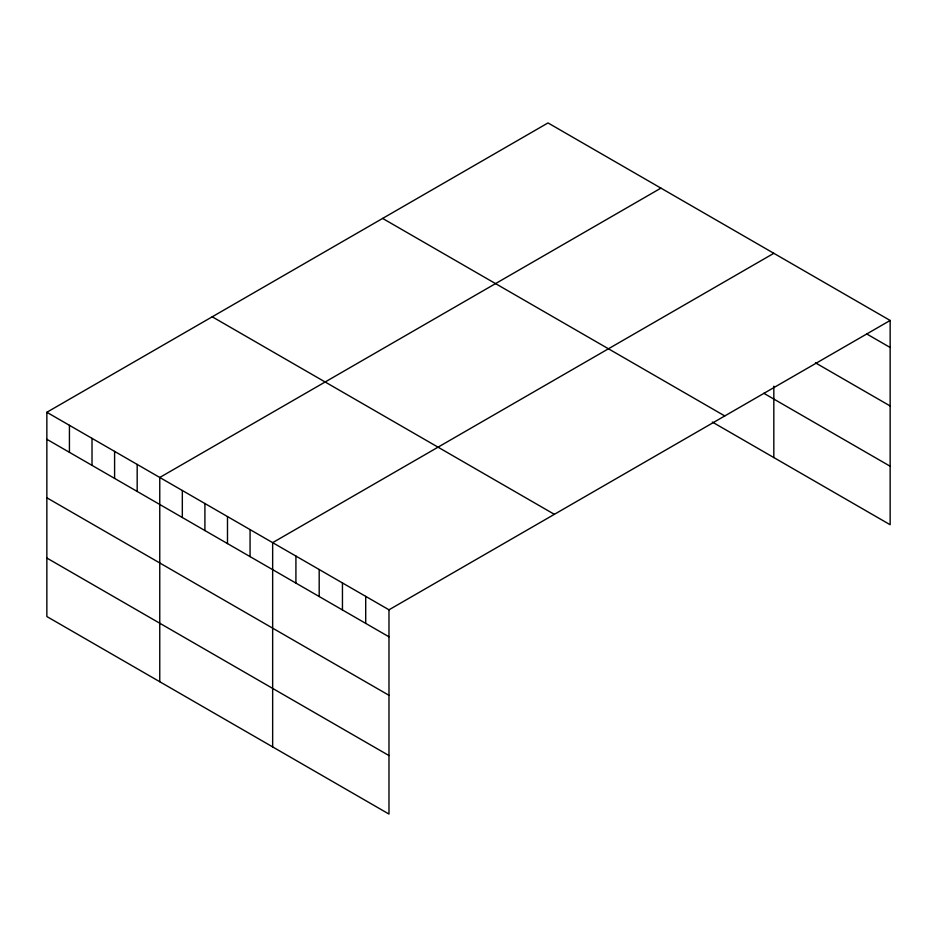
<?xml version="1.0" encoding="UTF-8"?>
<svg xmlns="http://www.w3.org/2000/svg" width="937" height="937" viewBox="0 0 937 937"><rect width="100%" height="100%" fill="white"/><g stroke="black" fill="none" stroke-linecap="round" stroke-linejoin="round"><path stroke-width="1.41" d="M46.85 412.28L388.984 609.811L388.984 814.066L46.85 616.534L46.85 412.28L548.016 122.934L890.15 320.466L890.15 524.72L712.354 422.072M660.925 188.126L159.758 477.472L159.758 681.714M773.821 253.306L272.655 542.652L272.655 746.906M388.984 609.811L890.15 320.466M866.889 334.04L890.15 347.475M815.459 362.842L890.15 405.967M763.796 393.271L890.15 466.228M382.636 218.426L724.769 415.946M212.23 316.8L554.364 514.331M46.85 439.289L388.984 636.82M46.85 497.781L388.984 695.313M46.85 558.042L388.984 755.573M773.821 386.149L773.821 457.561M365.711 596.377L365.711 623.386M342.45 582.943L342.45 609.952M319.189 569.52L319.189 596.518M295.916 556.086L295.916 583.095M250.074 529.616L250.074 556.625M227.492 516.58L227.492 543.589M204.91 503.544L204.91 530.553M182.328 490.508L182.328 517.517M137.177 464.436L137.177 491.433M114.595 451.4L114.595 478.397M92.013 438.364L92.013 465.361M69.432 425.328L69.432 452.325"/></g></svg>
